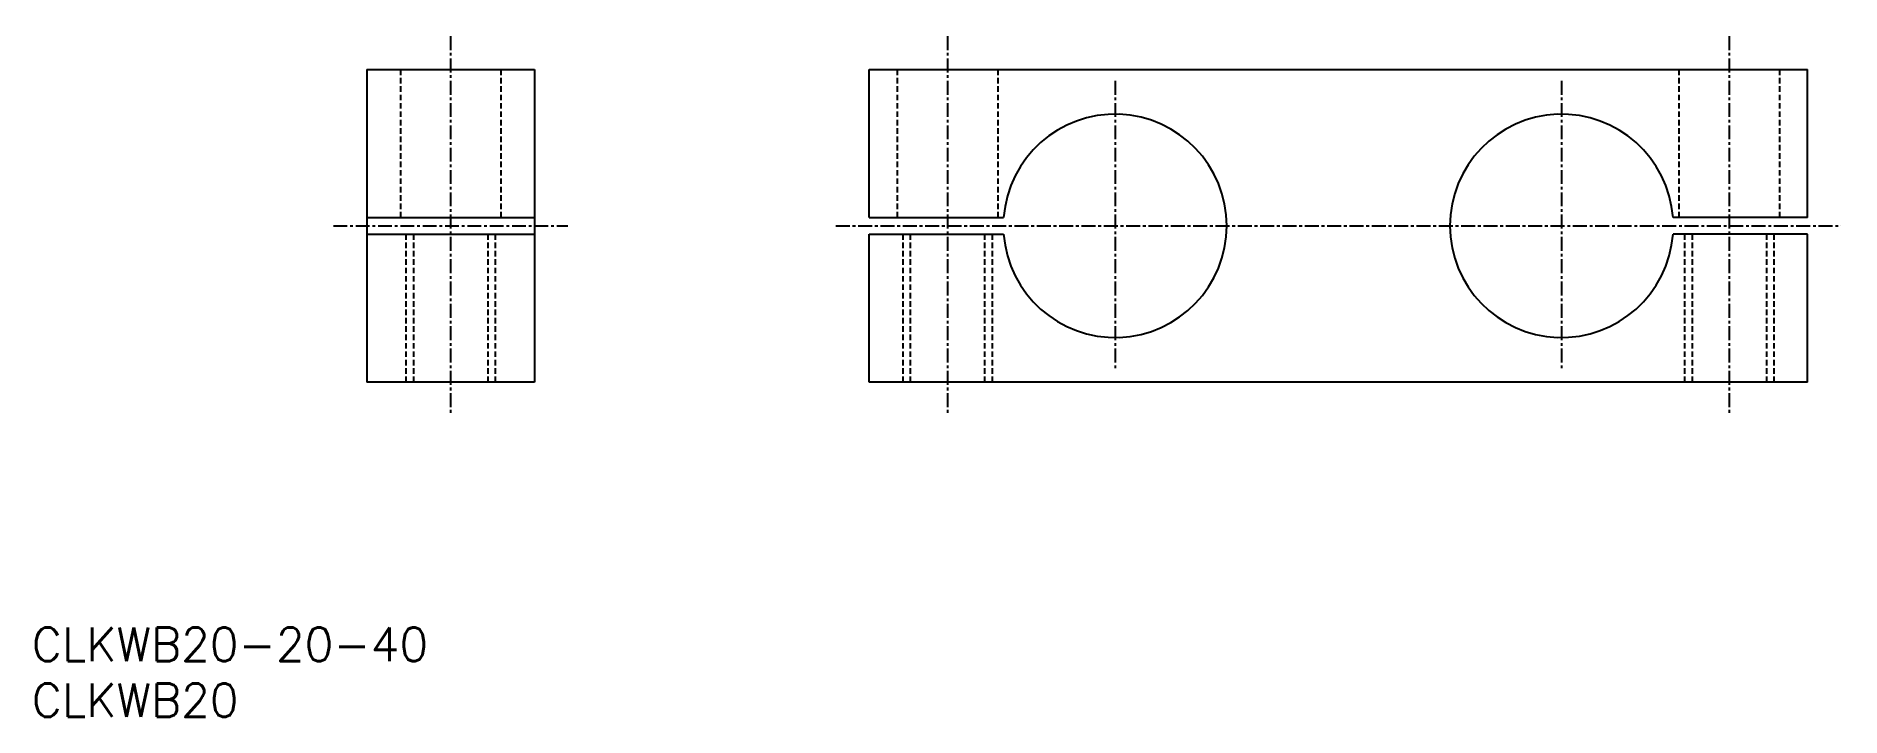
# Model space of a CAD drawing. Extents: x 0 to 162, y 0 to 61.
import ezdxf

# ---------------------------------------------------------------- set-up
doc = ezdxf.new("R2010")
doc.units = 0
doc.linetypes.add('CENTER', pattern=[2, 1.25, -0.25, 0.25, -0.25])
doc.linetypes.add('DASHED', pattern=[0.75, 0.5, -0.25])
doc.layers.get('0').update_dxf_attribs({"linetype": 'CONTINUOUS'})
doc.layers.add('CENTER', color=1, linetype='CENTER')
doc.styles.get("Standard").update_dxf_attribs({"font": 'txt.shx'})

# ---------------------------------------------------------------- blocks, each defined once
blk = doc.blocks.new('*U12')
at = {"color": 7, "linetype": 'CONTINUOUS'}
blk.add_text('CLKWB20', height=3, dxfattribs=at).set_placement((0, 0))
blk = doc.blocks.new('*U13')
at = {"color": 7, "linetype": 'CONTINUOUS'}
blk.add_text('CLKWB20-20-40', height=3, dxfattribs=at).set_placement((0, 5))

msp = doc.modelspace()

# ---------------------------------------------------------------- linework, layer by layer
at = {"color": 7, "linetype": 'CONTINUOUS'}
for p, q in [((30, 58), (30, 30)), ((30, 58), (45, 58)), ((45, 58), (45, 30)), ((74.99, 58), (158.98, 58)), ((30, 44.75), (45, 44.75)), ((74.99, 44.75), (87.01, 44.75)), ((158.98, 44.75), (146.96, 44.75)), ((30, 43.25), (45, 43.25)), ((74.99, 30), (74.99, 43.25)), ((74.99, 43.25), (87.01, 43.25)), ((158.98, 43.25), (146.96, 43.25)), ((158.98, 30), (158.98, 43.25)), ((45, 30), (30, 30)), ((158.98, 30), (74.99, 30))]:
    msp.add_line(p, q, dxfattribs=at)
at = {"color": 3, "linetype": 'DASHED'}
for p, q in [((33, 58), (33, 44.75)), ((42, 58), (42, 44.75)), ((77.49, 58), (77.49, 44.75)), ((86.49, 58), (86.49, 44.75)), ((147.48, 58), (147.48, 44.75)), ((156.48, 58), (156.48, 44.75)), ((33.5, 43.25), (33.5, 30)), ((34.18, 43.25), (34.18, 30)), ((40.82, 43.25), (40.82, 30)), ((41.5, 43.25), (41.5, 30)), ((77.99, 43.25), (77.99, 30)), ((78.66, 43.25), (78.66, 30)), ((85.31, 43.25), (85.31, 30)), ((85.99, 43.25), (85.99, 30)), ((147.98, 43.25), (147.98, 30)), ((148.66, 43.25), (148.66, 30)), ((155.31, 43.25), (155.31, 30)), ((155.98, 43.25), (155.98, 30))]:
    msp.add_line(p, q, dxfattribs=at)
at = {"color": 7, "linetype": 'CONTINUOUS'}
for points in [[(74.99, 44.75), (74.99, 58)], [(158.98, 44.75), (158.98, 58)]]:
    msp.add_lwpolyline(points, dxfattribs=at)
for centre, start, end in [((96.99, 44), 184.3012, 175.6988), ((136.98, 44), 4.3012, 355.6988)]:
    msp.add_arc(centre, 10, start, end, dxfattribs=at)
at = {"layer": 'CENTER', "color": 1, "linetype": 'CENTER'}
for p, q in [((37.5, 61), (37.5, 27)), ((81.99, 61), (81.99, 27)), ((151.98, 61), (151.98, 27)), ((96.99, 57), (96.99, 31)), ((136.98, 57), (136.98, 31)), ((27, 44), (48, 44)), ((71.99, 44), (161.99, 44))]:
    msp.add_line(p, q, dxfattribs=at)

# ---------------------------------------------------------------- block references
at = {"color": 7, "linetype": 'CONTINUOUS'}
for name in ['*U13', '*U12']:
    msp.add_blockref(name, (0, 0), dxfattribs=at)

doc.saveas('drawing.dxf')
